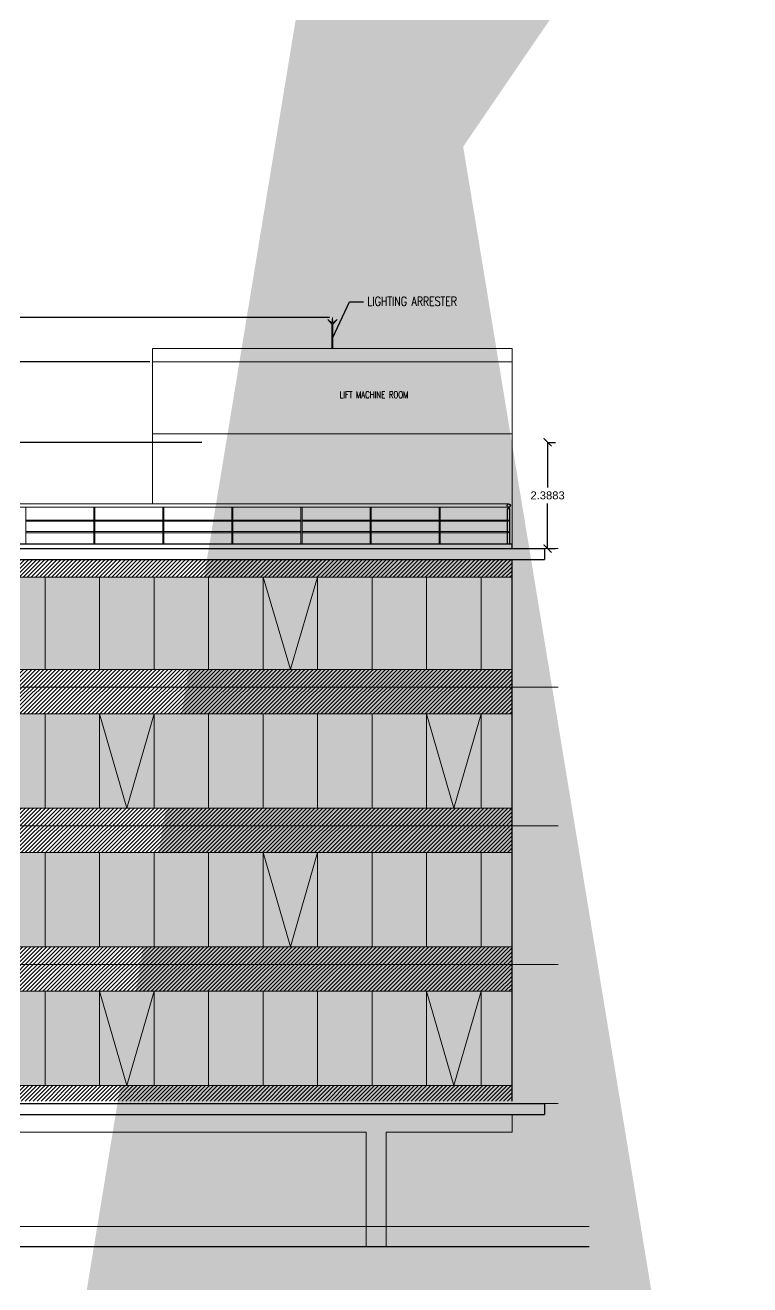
# Model space of a CAD drawing. Header units: metres. Extents: x -1560916 to -1560612, y 43591 to 43809.
# Drawn here: x -1560804.42 to -1560788.13, y 43652.61 to 43680.93 of the extents above; entities that cross this region are included whole.
import ezdxf

# ---------------------------------------------------------------- set-up
doc = ezdxf.new("R2010")
doc.units = ezdxf.units.M
doc.header["$LTSCALE"] = 750
doc.header["$MEASUREMENT"] = 0
doc.header["$PDMODE"] = 35
doc.header["$PDSIZE"] = 50
doc.linetypes.add('HIDDEN', pattern=[0.375, 0.25, -0.125])
doc.layers.get('0').update_dxf_attribs({"lineweight": 5})
doc.layers.get('Defpoints').update_dxf_attribs({"lineweight": 0})
for name, color, linetype, lineweight in [('AR_DIM WRK', 3, 'Continuous', 13), ('AR_ELEV 2', 2, 'Continuous', 25), ('AR_ELEV 3', 6, 'Continuous', 18), ('AR_ELEV 6', 1, 'Continuous', 9), ('AR_WALLGLASS', 140, 'Continuous', 18), ('BLK_1_MUMTY_HT1', 83, 'Continuous', 0), ('ED', 30, 'Continuous', 0), ('hatch', 250, 'Continuous', 5), ('LVL', 3, 'Continuous', 9), ('MISC', 8, 'Continuous', 13), ('TWO WHEELER', 8, 'Continuous', 13), ('wall', 7, 'Continuous', 30)]:
    doc.layers.add(name, color=color, linetype=linetype, lineweight=lineweight)
doc.layers.add('BLK_1_STAIR_HEADROOM', color=55, linetype='Continuous')
doc.layers.add('GRID1', color=8, linetype='Continuous')
doc.styles.add('ROMANS', font='romans__.ttf', dxfattribs={"width": 0.75})
doc.styles.add('RS1', font='romans.shx', dxfattribs={"width": 0.75})
doc.styles.get("Standard").update_dxf_attribs({"font": 'arial.ttf'})
doc.dimstyles.new('DIM-100', dxfattribs={"dimtxt": 200, "dimasz": 100, "dimexe": 25, "dimexo": 25, "dimgap": 35, "dimtad": 1, "dimdec": 0, "dimrnd": 5, "dimzin": 0, "dimdsep": 46, "dimtxsty": 'RS1', "dimblk": 'ARCHTICK', "dimcen": 100, "dimdle": 25, "dimclrd": 8, "dimclre": 8, "dimclrt": 4, "dimadec": 0, "dimazin": 0, "dimtfac": 0.5, "dimtdec": 0, "dimtmove": 1, "dimatfit": 0, "dimfxl": 75, "dimfrac": 1, "dimtolj": 1, "dimtzin": 0, "dimarcsym": 2})
doc.dimstyles.get("Standard").update_dxf_attribs({"dimtxt": 0.18, "dimasz": 0.18, "dimexe": 0.18, "dimexo": 0.0625, "dimgap": 0.09, "dimtad": 1, "dimtih": 1, "dimtoh": 1, "dimdec": 4, "dimzin": 0, "dimdsep": 46, "dimtxsty": 'Standard', "dimblk": 'ARCHTICK', "dimcen": 0.09, "dimadec": 0, "dimazin": 0, "dimtfac": 1, "dimtdec": 4, "dimtofl": 0, "dimtmove": 0, "dimatfit": 3, "dimldrblk": 'ARCHTICK', "dimfxl": 1, "dimtolj": 1, "dimtzin": 0, "dimarcsym": 0})
pattern_1 = [(45, (-1559296.099275, 43595.27508), (-0.0451762656, 0.0451762656), [])]
pattern_2 = [(45, (-1559722.635377, 43543.961307), (-0.0451762656, 0.0451762656), [])]
pattern_3 = [(0, (-1559296.099275, 43595.27508), (0.03125, 0.0625), [0, -0.0625])]

# ---------------------------------------------------------------- blocks, each defined once
blk = doc.blocks.new('_ArchTick')
at = {"color": 0, "linetype": 'ByBlock', "const_width": 0.15}
blk.add_lwpolyline([(-0.5, -0.5), (0.5, 0.5)], dxfattribs=at)
blk = doc.blocks.new('*D378')
at = {"layer": 'Defpoints', "color": 0, "transparency": 16777216}
for p in [(-1560797.518, 43674.362), (-1560817.33, 43673.363), (-1560801.56, 43673.363)]:
    blk.add_point(p, dxfattribs=at)
at = {"layer": 'ED', "color": 0, "lineweight": -2, "transparency": 16777216}
for p, q in [((-1560797.58, 43674.362), (-1560817.51, 43674.362)), ((-1560817.33, 43674.362), (-1560817.33, 43674.044)), ((-1560817.33, 43673.363), (-1560817.33, 43673.68)), ((-1560801.622, 43673.363), (-1560817.51, 43673.363))]:
    blk.add_line(p, q, dxfattribs=at)
at = {"layer": 'ED', "color": 0, "lineweight": -2, "transparency": 16777216, "xscale": 0.18, "yscale": 0.18, "zscale": 0.18}
for p, rotation in [((-1560817.33, 43674.362), 90), ((-1560817.33, 43673.363), 270)]:
    blk.add_blockref('_ArchTick', p, dxfattribs=dict(at, rotation=rotation))
at = {"layer": 'ED', "color": 0, "transparency": 16777216, "insert": (-1560817.33, 43673.862), "char_height": 0.18, "attachment_point": 5}
blk.add_mtext('\\A1;0.9989', dxfattribs=at)
blk = doc.blocks.new('*D404')
at = {"layer": 'BLK_1_MUMTY_HT1', "color": 0, "lineweight": -2, "transparency": 16777216}
for p, q in [((-1560800.453, 43671.553), (-1560818.002, 43671.553)), ((-1560817.822, 43671.553), (-1560817.822, 43670.543)), ((-1560817.822, 43669.168), (-1560817.822, 43670.179)), ((-1560818.342, 43669.168), (-1560817.642, 43669.168))]:
    blk.add_line(p, q, dxfattribs=at)
at = {"layer": 'Defpoints', "color": 0, "transparency": 16777216}
for p in [(-1560817.822, 43671.553), (-1560800.39, 43671.553), (-1560818.405, 43669.168)]:
    blk.add_point(p, dxfattribs=at)
at = {"layer": 'BLK_1_MUMTY_HT1', "color": 0, "lineweight": -2, "transparency": 16777216, "xscale": 0.18, "yscale": 0.18, "zscale": 0.18}
for p, rotation in [((-1560817.822, 43671.553), 90), ((-1560817.822, 43669.168), 270)]:
    blk.add_blockref('_ArchTick', p, dxfattribs=dict(at, rotation=rotation))
at = {"layer": 'BLK_1_MUMTY_HT1', "color": 0, "transparency": 16777216, "insert": (-1560817.822, 43670.361), "char_height": 0.18, "attachment_point": 5}
blk.add_mtext('\\A1;2.3856', dxfattribs=at)
blk = doc.blocks.new('*D405')
at = {"layer": 'BLK_1_STAIR_HEADROOM', "color": 0, "lineweight": -2, "transparency": 16777216}
for p, q in [((-1560792.684, 43671.553), (-1560792.499, 43671.553)), ((-1560792.679, 43671.553), (-1560792.679, 43670.541)), ((-1560792.679, 43669.165), (-1560792.679, 43670.177)), ((-1560792.684, 43669.165), (-1560792.499, 43669.165))]:
    blk.add_line(p, q, dxfattribs=at)
at = {"layer": 'Defpoints', "color": 0, "transparency": 16777216}
for p in [(-1560792.746, 43671.553), (-1560792.679, 43671.553), (-1560792.746, 43669.165)]:
    blk.add_point(p, dxfattribs=at)
at = {"layer": 'BLK_1_STAIR_HEADROOM', "color": 0, "lineweight": -2, "transparency": 16777216, "xscale": 0.18, "yscale": 0.18, "zscale": 0.18}
for p, rotation in [((-1560792.679, 43671.553), 90), ((-1560792.679, 43669.165), 270)]:
    blk.add_blockref('_ArchTick', p, dxfattribs=dict(at, rotation=rotation))
at = {"layer": 'BLK_1_STAIR_HEADROOM', "color": 0, "transparency": 16777216, "insert": (-1560792.679, 43670.359), "char_height": 0.18, "attachment_point": 5}
blk.add_mtext('\\A1;2.3883', dxfattribs=at)

msp = doc.modelspace()

# ---------------------------------------------------------------- hatches: boundary and pattern name
at = {"layer": 'AR_WALLGLASS'}
h = msp.add_hatch(dxfattribs=at)
h.set_pattern_fill('DOTS', color=256)
h.set_pattern_definition(pattern_3)
h.paths.add_polyline_path([(-1560793.47611, 43668.51788), (-1560816.82191, 43668.51788), (-1560816.82191, 43666.44788), (-1560793.47611, 43666.44788)])
h = msp.add_hatch(dxfattribs=at)
h.set_pattern_fill('DOTS', color=256)
h.set_pattern_definition(pattern_3)
h.paths.add_polyline_path([(-1560816.82191, 43665.44788), (-1560793.47611, 43665.44788), (-1560793.47611, 43663.32788), (-1560816.82191, 43663.32788)])
h = msp.add_hatch(dxfattribs=at)
h.set_pattern_fill('DOTS', color=256)
h.set_pattern_definition(pattern_3)
h.paths.add_polyline_path([(-1560816.82191, 43662.32788), (-1560793.47611, 43662.32788), (-1560793.47611, 43660.20788), (-1560816.82191, 43660.20788)])
h = msp.add_hatch(dxfattribs=at)
h.set_pattern_fill('DOTS', color=256)
h.set_pattern_definition(pattern_3)
h.paths.add_polyline_path([(-1560816.82191, 43659.20788), (-1560793.47611, 43659.20788), (-1560793.47611, 43657.08788), (-1560816.82191, 43657.08788)])
at = {"layer": 'hatch'}
h = msp.add_hatch(dxfattribs=at)
h.set_pattern_fill('ANSI31', color=256, scale=0.511111, style=0)
h.set_pattern_definition(pattern_2)
h.paths.add_polyline_path([(-1560816.82191, 43668.9151), (-1560816.82191, 43668.51788), (-1560793.47611, 43668.51788), (-1560793.47611, 43668.9151)])
h = msp.add_hatch(dxfattribs=at)
h.set_pattern_fill('ANSI31', color=256, scale=0.511111, style=0)
h.set_pattern_definition(pattern_2)
h.paths.add_polyline_path([(-1560816.82191, 43665.44788), (-1560793.47611, 43665.44788), (-1560793.47611, 43666.44788), (-1560816.82191, 43666.44788)])
h = msp.add_hatch(dxfattribs=at)
h.set_pattern_fill('ANSI31', color=256, scale=0.511111, style=0)
h.set_pattern_definition(pattern_2)
h.paths.add_polyline_path([(-1560816.82191, 43662.32788), (-1560793.47611, 43662.32788), (-1560793.47611, 43663.32788), (-1560816.82191, 43663.32788)])
h = msp.add_hatch(dxfattribs=at)
h.set_pattern_fill('ANSI31', color=256, scale=0.511111, style=0)
h.set_pattern_definition(pattern_1)
h.paths.add_polyline_path([(-1560816.82191, 43660.20788), (-1560816.82191, 43659.20788), (-1560793.47611, 43659.20788), (-1560793.47611, 43660.20788)])
h = msp.add_hatch(dxfattribs=at)
h.set_pattern_fill('ANSI31', color=256, scale=0.511111, style=0)
h.set_pattern_definition(pattern_1)
h.paths.add_polyline_path([(-1560816.82191, 43657.08788), (-1560816.82191, 43656.73784), (-1560793.47611, 43656.73784), (-1560793.47611, 43657.08788)])

# ---------------------------------------------------------------- linework, layer by layer
at = {"color": 3}
for p, q in [((-1560816.82191, 43668.51788), (-1560793.47611, 43668.51788)), ((-1560816.82191, 43666.44788), (-1560793.47611, 43666.44788)), ((-1560816.82191, 43665.44788), (-1560793.47611, 43665.44788)), ((-1560816.82191, 43663.32788), (-1560793.47611, 43663.32788)), ((-1560816.82191, 43662.32788), (-1560793.47611, 43662.32788)), ((-1560816.82191, 43660.20788), (-1560793.47611, 43660.20788)), ((-1560816.82191, 43659.20788), (-1560793.47611, 43659.20788)), ((-1560816.82191, 43657.08788), (-1560793.47611, 43657.08788))]:
    msp.add_line(p, q, dxfattribs=at)
at = {"color": 140}
for p, q in [((-1560803.97407, 43668.51788), (-1560803.97432, 43666.44788)), ((-1560802.74907, 43668.51788), (-1560802.74932, 43666.44788)), ((-1560801.52404, 43668.51964), (-1560801.52432, 43666.44788)), ((-1560800.2988, 43668.51964), (-1560800.29907, 43666.44788)), ((-1560799.07382, 43668.51788), (-1560799.07407, 43666.44788)), ((-1560797.84882, 43668.51788), (-1560797.84907, 43666.44788)), ((-1560797.84882, 43668.51788), (-1560797.84907, 43666.44788)), ((-1560796.62382, 43668.51788), (-1560796.62407, 43666.44788)), ((-1560796.62382, 43668.51788), (-1560796.62407, 43666.44788)), ((-1560795.3988, 43668.52038), (-1560795.39907, 43666.44788)), ((-1560795.3988, 43668.52009), (-1560795.39907, 43666.44788)), ((-1560794.1738, 43668.51979), (-1560794.17407, 43666.44788)), ((-1560803.97407, 43665.44788), (-1560803.97432, 43663.32788)), ((-1560802.74907, 43665.44788), (-1560802.74932, 43663.32788)), ((-1560801.52407, 43665.44788), (-1560801.52432, 43663.32788)), ((-1560800.29907, 43665.44788), (-1560800.29932, 43663.32788)), ((-1560799.07407, 43665.44788), (-1560799.07432, 43663.32788)), ((-1560797.84907, 43665.44788), (-1560797.84932, 43663.32788)), ((-1560796.62407, 43665.44788), (-1560796.62432, 43663.32788)), ((-1560796.62407, 43665.44788), (-1560796.62432, 43663.32788)), ((-1560795.39907, 43665.44788), (-1560795.39932, 43663.32788)), ((-1560794.17407, 43665.44788), (-1560794.17432, 43663.32788)), ((-1560803.97407, 43662.32788), (-1560803.97432, 43660.20788)), ((-1560802.74907, 43662.32788), (-1560802.74932, 43660.20788)), ((-1560801.52407, 43662.32788), (-1560801.52432, 43660.20788)), ((-1560800.29907, 43662.32788), (-1560800.29932, 43660.20788)), ((-1560799.07432, 43662.32788), (-1560799.07456, 43660.20788)), ((-1560797.84932, 43662.32788), (-1560797.84956, 43660.20788)), ((-1560796.62432, 43662.32788), (-1560796.62456, 43660.20788)), ((-1560796.62432, 43662.32788), (-1560796.62456, 43660.20788)), ((-1560795.39932, 43662.32788), (-1560795.39956, 43660.20788)), ((-1560794.17432, 43662.32788), (-1560794.17456, 43660.20788)), ((-1560803.97404, 43659.20788), (-1560803.97429, 43657.08788)), ((-1560802.74904, 43659.20788), (-1560802.74929, 43657.08788)), ((-1560801.52404, 43659.20788), (-1560801.52429, 43657.08788)), ((-1560800.29904, 43659.20788), (-1560800.29929, 43657.08788)), ((-1560799.07404, 43659.20788), (-1560799.07429, 43657.08788)), ((-1560797.84904, 43659.20788), (-1560797.84929, 43657.08788)), ((-1560796.62404, 43659.20788), (-1560796.62429, 43657.08788)), ((-1560795.39904, 43659.20788), (-1560795.39929, 43657.08788)), ((-1560794.17404, 43659.20788), (-1560794.17429, 43657.08788))]:
    msp.add_line(p, q, dxfattribs=at)
at = {"layer": 'AR_DIM WRK'}
for p, q in [((-1560797.53037, 43674.21063), (-1560797.62264, 43674.3143)), ((-1560797.52685, 43674.23374), (-1560797.62264, 43674.3143)), ((-1560797.53037, 43673.66177), (-1560797.53037, 43674.21063)), ((-1560797.51787, 43674.36177), (-1560797.52685, 43674.23374)), ((-1560797.51787, 43674.36177), (-1560797.50889, 43674.23374)), ((-1560797.50889, 43674.23374), (-1560797.41309, 43674.3143)), ((-1560797.50537, 43674.21063), (-1560797.41309, 43674.3143)), ((-1560797.50537, 43673.66177), (-1560797.50537, 43674.21063))]:
    msp.add_line(p, q, dxfattribs=at)
at = {"layer": 'AR_ELEV 2'}
for p, q in [((-1560793.57777, 43669.2701), (-1560793.57777, 43670.05538)), ((-1560793.52777, 43670.05538), (-1560793.57777, 43670.05538)), ((-1560793.56527, 43670.09502), (-1560793.56527, 43670.05538)), ((-1560793.54027, 43670.09502), (-1560793.54027, 43670.05538)), ((-1560793.52777, 43669.2701), (-1560793.52777, 43670.05538)), ((-1560816.82191, 43669.2701), (-1560793.47611, 43669.2701)), ((-1560793.47611, 43669.1651), (-1560793.47611, 43669.2701))]:
    msp.add_line(p, q, dxfattribs=at)
for centre, radius in [((-1560793.55277, 43670.13038), 0.0375), ((-1560793.55277, 43669.79362), 0.0125), ((-1560793.55277, 43669.53186), 0.0125)]:
    msp.add_circle(centre, radius, dxfattribs=at)
at = {"layer": 'AR_ELEV 3'}
for p, q in [((-1560816.74524, 43670.16788), (-1560793.55277, 43670.16788)), ((-1560816.74524, 43670.09288), (-1560793.55277, 43670.09288)), ((-1560804.41009, 43670.09288), (-1560804.41009, 43669.2701)), ((-1560802.88226, 43670.09288), (-1560802.88226, 43669.2701)), ((-1560802.85726, 43670.09288), (-1560802.85726, 43669.2701)), ((-1560801.32943, 43670.09288), (-1560801.32943, 43669.2701)), ((-1560801.30443, 43670.09288), (-1560801.30443, 43669.2701)), ((-1560799.7766, 43670.09288), (-1560799.7766, 43669.2701)), ((-1560799.7516, 43670.09288), (-1560799.7516, 43669.2701)), ((-1560798.22377, 43670.09288), (-1560798.22377, 43669.2701)), ((-1560798.19877, 43670.09288), (-1560798.19877, 43669.2701)), ((-1560796.67094, 43670.09288), (-1560796.67094, 43669.2701)), ((-1560796.64594, 43670.09288), (-1560796.64594, 43669.2701)), ((-1560795.1181, 43670.09288), (-1560795.1181, 43669.2701)), ((-1560795.0931, 43670.09288), (-1560795.0931, 43669.2701)), ((-1560804.41009, 43669.80612), (-1560802.88226, 43669.80612)), ((-1560804.41009, 43669.78112), (-1560802.88226, 43669.78112)), ((-1560802.85726, 43669.80612), (-1560801.32943, 43669.80612)), ((-1560802.85726, 43669.78112), (-1560801.32943, 43669.78112)), ((-1560801.30443, 43669.80612), (-1560799.7766, 43669.80612)), ((-1560801.30443, 43669.78112), (-1560799.7766, 43669.78112)), ((-1560799.7516, 43669.80612), (-1560798.22377, 43669.80612)), ((-1560799.7516, 43669.78112), (-1560798.22377, 43669.78112)), ((-1560798.19877, 43669.80612), (-1560796.67094, 43669.80612)), ((-1560798.19877, 43669.78112), (-1560796.67094, 43669.78112)), ((-1560796.64594, 43669.80612), (-1560795.1181, 43669.80612)), ((-1560796.64594, 43669.78112), (-1560795.1181, 43669.78112)), ((-1560795.0931, 43669.80612), (-1560793.57777, 43669.80612)), ((-1560795.0931, 43669.78112), (-1560793.57777, 43669.78112)), ((-1560804.41009, 43669.54436), (-1560802.88226, 43669.54436)), ((-1560804.41009, 43669.51936), (-1560802.88226, 43669.51936)), ((-1560802.85726, 43669.54436), (-1560801.32943, 43669.54436)), ((-1560802.85726, 43669.51936), (-1560801.32943, 43669.51936)), ((-1560801.30443, 43669.54436), (-1560799.7766, 43669.54436)), ((-1560801.30443, 43669.51936), (-1560799.7766, 43669.51936)), ((-1560799.7516, 43669.54436), (-1560798.22377, 43669.54436)), ((-1560799.7516, 43669.51936), (-1560798.22377, 43669.51936)), ((-1560798.19877, 43669.54436), (-1560796.67094, 43669.54436)), ((-1560798.19877, 43669.51936), (-1560796.67094, 43669.51936)), ((-1560796.64594, 43669.54436), (-1560795.1181, 43669.54436)), ((-1560796.64594, 43669.51936), (-1560795.1181, 43669.51936)), ((-1560795.0931, 43669.54436), (-1560793.57777, 43669.54436)), ((-1560795.0931, 43669.51936), (-1560793.57777, 43669.51936))]:
    msp.add_line(p, q, dxfattribs=at)
at = {"layer": 'AR_ELEV 6'}
for p, q in [((-1560801.55917, 43670.16788), (-1560801.55963, 43673.66177)), ((-1560801.55963, 43673.66177), (-1560793.4761, 43673.66177)), ((-1560793.47611, 43669.2701), (-1560793.4761, 43673.66177)), ((-1560793.47611, 43656.03788), (-1560793.47611, 43656.43784)), ((-1560807.70401, 43656.03788), (-1560796.75611, 43656.03788)), ((-1560796.75611, 43656.03788), (-1560796.75611, 43653.46788)), ((-1560796.30611, 43656.03788), (-1560796.30611, 43653.46788)), ((-1560796.30611, 43656.03788), (-1560793.47611, 43656.03788))]:
    msp.add_line(p, q, dxfattribs=at)
at = {"layer": 'LVL', "linetype": 'HIDDEN'}
for p, q in [((-1560792.43904, 43669.16788), (-1560822.86361, 43669.16788)), ((-1560792.43904, 43666.04788), (-1560822.86361, 43666.04788)), ((-1560792.43904, 43662.92788), (-1560822.86361, 43662.92788)), ((-1560792.43904, 43659.80788), (-1560822.86361, 43659.80788)), ((-1560792.43904, 43656.68784), (-1560822.86361, 43656.68784)), ((-1560822.44436, 43653.91788), (-1560791.74416, 43653.91788))]:
    msp.add_line(p, q, dxfattribs=at)
at = {"layer": 'MISC', "linetype": 'HIDDEN'}
for p, q in [((-1560793.47611, 43673.36288), (-1560801.55914, 43673.36288)), ((-1560793.47611, 43671.74773), (-1560801.55914, 43671.74773))]:
    msp.add_line(p, q, dxfattribs=at)
at = {"layer": 'TWO WHEELER', "linetype": 'HIDDEN'}
for p, q in [((-1560799.07432, 43668.51788), (-1560798.46195, 43666.44788)), ((-1560797.84907, 43668.51832), (-1560798.4617, 43666.44832)), ((-1560802.74904, 43665.44788), (-1560802.1367, 43663.32788)), ((-1560801.52404, 43665.44788), (-1560802.1367, 43663.32788)), ((-1560795.39904, 43665.44788), (-1560794.78695, 43663.32788)), ((-1560794.17404, 43665.44788), (-1560794.78695, 43663.32788)), ((-1560799.07432, 43662.32788), (-1560798.46195, 43660.20788)), ((-1560797.84907, 43662.32832), (-1560798.4617, 43660.20832)), ((-1560802.74904, 43659.20788), (-1560802.1367, 43657.08788)), ((-1560801.52404, 43659.20788), (-1560802.1367, 43657.08788)), ((-1560795.39904, 43659.20788), (-1560794.78695, 43657.08788)), ((-1560794.17404, 43659.20788), (-1560794.78695, 43657.08788))]:
    msp.add_line(p, q, dxfattribs=at)
at = {"layer": 'wall'}
for p, q in [((-1560817.32191, 43669.1651), (-1560792.74611, 43669.1651)), ((-1560792.74611, 43669.1651), (-1560792.74611, 43668.9151)), ((-1560817.32191, 43668.9151), (-1560792.74611, 43668.9151)), ((-1560793.47611, 43656.73784), (-1560793.47611, 43668.9151)), ((-1560817.32191, 43656.68784), (-1560792.74611, 43656.68784)), ((-1560792.74611, 43656.68784), (-1560792.74611, 43656.43784)), ((-1560817.32191, 43656.43784), (-1560792.74611, 43656.43784)), ((-1560822.44436, 43653.46788), (-1560791.74416, 43653.46788))]:
    msp.add_line(p, q, dxfattribs=at)

# ---------------------------------------------------------------- texts
at = {"layer": 'GRID1', "color": 3, "insert": (-1560795.80863, 43672.69983), "char_height": 0.1533333, "attachment_point": 3, "style": 'ROMANS'}
msp.add_mtext('LIFT MACHINE ROOM', dxfattribs=at)
at = {"layer": 'wall', "color": 4, "insert": (-1560796.72791, 43674.82832), "char_height": 0.2044444, "width": 4.1078224, "attachment_point": 1, "style": 'RS1'}
msp.add_mtext('\\A1;LIGHTING ARRESTER ', dxfattribs=at)

# ---------------------------------------------------------------- dimensions: what is measured, and where the dimension line sits
at = {"layer": 'BLK_1_MUMTY_HT1'}
dim = msp.add_linear_dim(base=(-1560817.82195, 43671.55344), p1=(-1560818.40478, 43669.16788), p2=(-1560800.39002, 43671.55344), angle=90, dimstyle='Standard', dxfattribs=at)
dim.commit()
dim.dimension.update_dxf_attribs({"geometry": '*D404', "text_midpoint": (-1560817.82195, 43670.36066)})
at = {"layer": 'BLK_1_STAIR_HEADROOM', "color": 1}
dim = msp.add_linear_dim(base=(-1560792.67856, 43671.55344), p1=(-1560792.74611, 43669.1651), p2=(-1560792.74611, 43671.55344), angle=90, dimstyle='Standard', override={"dimfxl": 0}, dxfattribs=at)
dim.commit()
dim.dimension.update_dxf_attribs({"geometry": '*D405', "text_midpoint": (-1560792.67856, 43670.35927)})
at = {"layer": 'ED'}
dim = msp.add_linear_dim(base=(-1560817.33042, 43673.36288), p1=(-1560797.51787, 43674.36177), p2=(-1560801.55959, 43673.36288), angle=90, dimstyle='Standard', override={"dimtmove": 1, "dimfxl": 5}, dxfattribs=at)
dim.commit()
dim.dimension.update_dxf_attribs({"geometry": '*D378', "text_midpoint": (-1560817.33042, 43673.86232)})

# ---------------------------------------------------------------- leaders
at = {"layer": 'AR_DIM WRK', "annotation_type": 0, "has_hookline": 1, "hookline_direction": 1, "text_width": 1.98571}
msp.add_leader([(-1560796.69371, 43691.08258), (-1560796.69371, 43690.20826), (-1560831.41453, 43690.20826)], dimstyle='DIM-100', override={"dimgap": 35, "dimtad": 0}, dxfattribs=at)
at = {"layer": 'AR_DIM WRK'}
msp.add_leader([(-1560797.50537, 43673.91057), (-1560797.13203, 43674.71224), (-1560796.81661, 43674.71224)], dimstyle='DIM-100', override={"dimgap": 35, "dimtad": 0}, dxfattribs=at)

doc.saveas('drawing.dxf')
